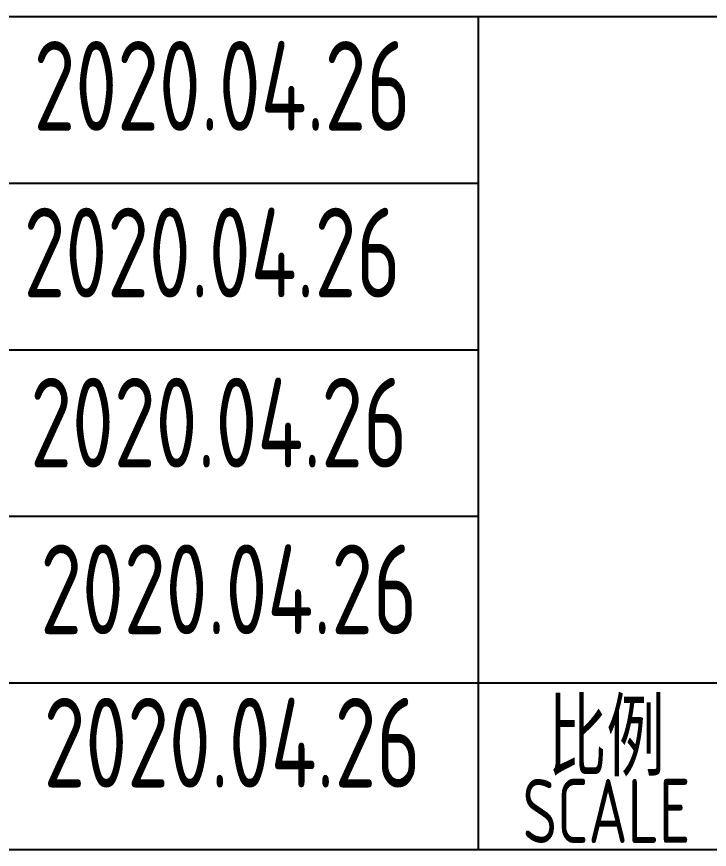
# Model space of a CAD drawing. Extents: x 6250600 to 6678662, y -692028 to -290561.
# Drawn here: x 6375817 to 6378521, y -601660 to -598410 of the extents above; entities that cross this region are included whole.
import ezdxf
from ezdxf.enums import TextEntityAlignment as Align

# ---------------------------------------------------------------- set-up
doc = ezdxf.new("R2010")
doc.units = 0
doc.header["$LTSCALE"] = 1000
doc.header["$MEASUREMENT"] = 0
doc.linetypes.add('2', pattern=[18.5, 12, -3, 0.5, -3])
doc.layers.get('0').update_dxf_attribs({"linetype": 'CONTINUOUS'})
doc.styles.add('AHD', font='sceie.shx', dxfattribs={"width": 0.7, "bigfont": 'sceic.shx'})
doc.styles.add('sceie', font='sceie.shx', dxfattribs={"width": 0.7, "bigfont": 'sceic.shx'})

# ---------------------------------------------------------------- blocks, each defined once
blk = doc.blocks.new('qm')
at = {"style": 'sceie', "width": 0.8}
for p in [(-941169.6, -984626.3), (-941208.7, -985276.9), (-941182.6, -985940.5), (-941143.6, -986591.1), (-941130.5, -987189.7)]:
    blk.add_attdef('2020.04.26', text='', height=350, dxfattribs=at).set_placement(p, align=Align.MIDDLE)

msp = doc.modelspace()

# ---------------------------------------------------------------- linework, layer by layer
for p, q in [((6372119.6, -598410.1), (6390119.6, -598410.1)), ((6377619.6, -601660.1), (6377619.6, -598410.1)), ((6372119.6, -599060.1), (6377619.6, -599060.1)), ((6372119.6, -599710.1), (6377619.6, -599710.1)), ((6372119.6, -600360.1), (6377619.6, -600360.1)), ((6372119.6, -601010.1), (6390119.6, -601010.1)), ((6372119.6, -601660.1), (6390119.6, -601660.1))]:
    msp.add_line(p, q)

# ---------------------------------------------------------------- block references
at = {"color": 4, "linetype": '2'}
ref = msp.add_blockref('qm', (7317788.5, 385946.4), dxfattribs=at)
ref.add_attrib('2020.04.26', '2020.04.26', dxfattribs={"height": 350, "style": 'sceie', "width": 0.8}).set_placement((6376658, -601243.2), align=Align.MIDDLE)
ref.add_attrib('2020.04.26', '2020.04.26', dxfattribs={"height": 350, "style": 'sceie', "width": 0.8}).set_placement((6376645, -600644.7), align=Align.MIDDLE)
ref.add_attrib('2020.04.26', '2020.04.26', dxfattribs={"height": 350, "style": 'sceie', "width": 0.8}).set_placement((6376605.9, -599994.1), align=Align.MIDDLE)
ref.add_attrib('2020.04.26', '2020.04.26', dxfattribs={"height": 350, "style": 'sceie', "width": 0.8}).set_placement((6376579.9, -599330.4), align=Align.MIDDLE)
ref.add_attrib('2020.04.26', '2020.04.26', dxfattribs={"height": 350, "style": 'sceie', "width": 0.8}).set_placement((6376618.9, -598679.8), align=Align.MIDDLE)

# ---------------------------------------------------------------- texts
at = {"style": 'AHD', "width": 0.8}
for s, height, p in [('比例', 300, (6378119.6, -601210.1)), ('比例', 300, (6378119.6, -601210.1)), ('SCALE', 250, (6378119.6, -601510.1)), ('SCALE', 250, (6378119.6, -601510.1))]:
    msp.add_text(s, height=height, dxfattribs=at).set_placement(p, align=Align.MIDDLE)

doc.saveas('drawing.dxf')
